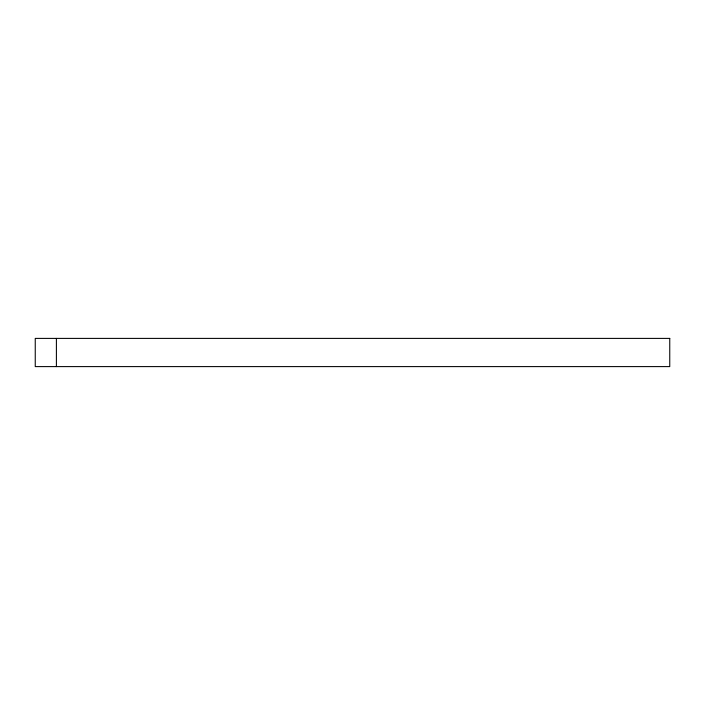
<?xml version="1.0" encoding="UTF-8"?>
<svg xmlns="http://www.w3.org/2000/svg" width="705" height="705" viewBox="0 0 705 705"><rect width="100%" height="100%" fill="white"/><g stroke="black" fill="none" stroke-linecap="round" stroke-linejoin="round"><path stroke-width="1.06" d="M56.4 338.4L56.4 366.6M669.75 338.4L35.25 338.4L35.25 366.6L669.75 366.6L669.75 338.4"/></g></svg>
